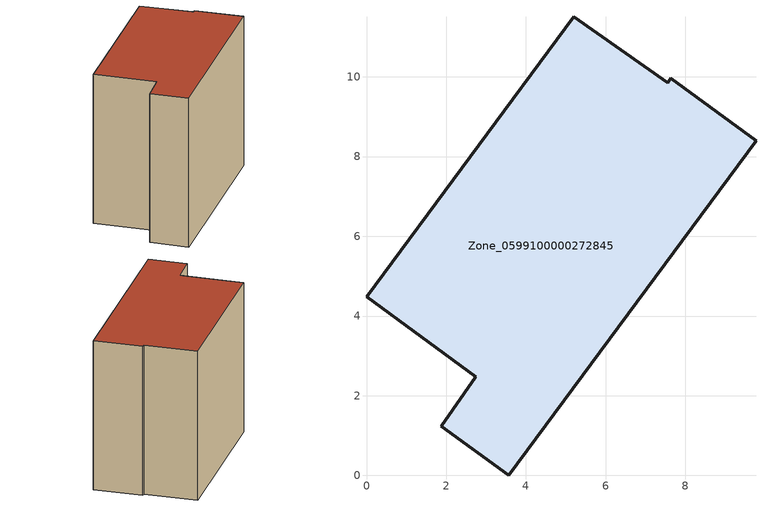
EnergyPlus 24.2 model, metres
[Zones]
Zone_0599100000272845
 floor ground (C_G): 1.88,1.24 2.74,2.48 0,4.48 5.2,11.51 7.55,9.85 7.63,9.96 9.77,8.4 3.57,0 z0
 wall outside (C_F): 2.74,2.48 1.88,1.24 3.57,0 9.77,8.4 7.63,9.96 7.55,9.85 5.2,11.51 0,4.48 2.74,2.48 z0:8.44
 roof outside (C_R): 7.55,9.85 5.2,11.51 0,4.48 2.74,2.48 1.88,1.24 3.57,0 9.77,8.4 7.63,9.96 z8.44
[BUILDING]
Pand.0599100000272845: North Axis=0; Terrain=City; Loads Convergence Tolerance Value=0.04; Temperature Convergence Tolerance Value=0.4; Solar Distribution=FullExterior; Maximum Number of Warmup Days=25; Minimum Number of Warmup Days=1
[Site:Location]
Rotterdam.The.Hague.AP_ZH_NLD Design_Conditions: Latitude=51.96; Longitude=4.45; Time Zone=1; Elevation=-4.5
[SITE:GROUNDTEMPERATURE:BUILDINGSURFACE]
18, 18, 18, 18, 18, 18, 18, 18, 18, 18, 18, 18
[MATERIAL] Thermal Absorptance=0.9; Solar Absorptance=0.7; Visible Absorptance=0.7
Name | Roughness | Thickness | Conductivity | Density | Specific Heat
G.TI.1975-1991 | MediumSmooth | 0.15 | 0.288461 | 540 | 1210
F.TI.1975-1991 | Rough | 0.3 | 0.230769 | 1920 | 840
R.TI.1975-1991 | MediumRough | 0.2 | 0.153846 | 1500 | 1000
[CONSTRUCTION]
C_G: G.TI.1975-1991
C_F: F.TI.1975-1991
C_R: R.TI.1975-1991
[ZONE]
Zone_0599100000272845: Type=1; Multiplier=1; Ceiling Height=Autocalculate; Volume=Autocalculate; Floor Area=autocalculate; Part of Total Floor Area=Yes
[ZONEINFILTRATION:DESIGNFLOWRATE]
Infil_Zone_0599100000272845: Zone or ZoneList or Space or SpaceList=Zone_0599100000272845; Schedule=AlwaysOn; Design Flow Rate Calculation Method=Flow/Area; Flow Rate per Floor Area=0.003; Constant Term Coefficient=1; Temperature Term Coefficient=0; Velocity Term Coefficient=0; Velocity Squared Term Coefficient=0
[HVACTEMPLATE:ZONE:IDEALLOADSAIRSYSTEM]
Zone_0599100000272845: Maximum Heating Supply Air Temperature=50; Minimum Cooling Supply Air Temperature=13; Maximum Heating Supply Air Humidity Ratio=0.0156; Minimum Cooling Supply Air Humidity Ratio=0.0077; Heating Limit=NoLimit; Cooling Limit=NoLimit; Dehumidification Control Type=ConstantSensibleHeatRatio; Cooling Sensible Heat Ratio=0.7; Dehumidification Setpoint=60; Humidification Control Type=None; Humidification Setpoint=30; Outdoor Air Method=None; Outdoor Air Flow Rate per Person=0.00944; Outdoor Air Flow Rate per Zone Floor Area=0; Outdoor Air Flow Rate per Zone=0; Demand Controlled Ventilation Type=None; Outdoor Air Economizer Type=NoEconomizer; Heat Recovery Type=None; Sensible Heat Recovery Effectiveness=0.7; Latent Heat Recovery Effectiveness=0.65
[ZONECONTROL:THERMOSTAT]
ThermostatControl_Zone_0599100000272845: Zone or ZoneList=Zone_0599100000272845; Control Type Schedule=DualSetpointControlType; Control 1=Thermostat_Zone_0599100000272845; Temperature Difference Between Cutout And Setpoint=0
[THERMOSTATSETPOINT:DUALSETPOINT]
Thermostat_Zone_0599100000272845: Heating Setpoint Temperature Schedule=HeatingSetpoint_Zone_0599100000272845; Cooling Setpoint Temperature Schedule=CoolingSetpoint_Zone_0599100000272845
[SCHEDULE:COMPACT]
HeatingSetpoint_Zone_0599100000272845: Through: 12/31, For: AllDays, Until: 24:00, 21
CoolingSetpoint_Zone_0599100000272845: Through: 12/31, For: AllDays, Until: 24:00, 24
DualSetpointControlType: Through: 12/31, For: AllDays, Until: 24:00, 4
AlwaysOn: Through: 12/31, For: AllDays, Until: 24:00, 1
